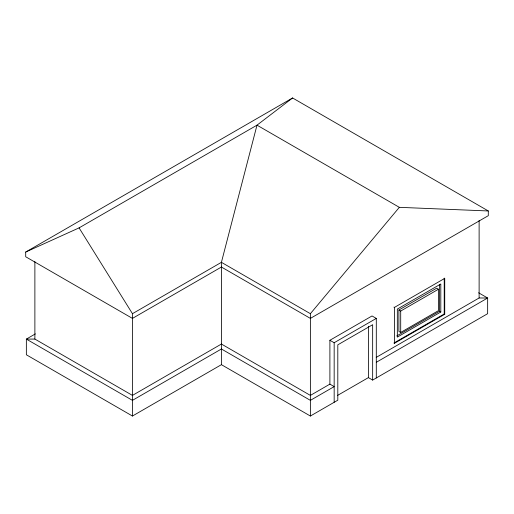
<?xml version="1.0" encoding="UTF-8"?>
<svg xmlns="http://www.w3.org/2000/svg" width="514" height="514" viewBox="0 0 514 514"><rect width="100%" height="100%" fill="white"/><g stroke="black" fill="none" stroke-linecap="round" stroke-linejoin="round"><path stroke-width="0.77" d="M337.64 395.369L368.397 377.617L372.656 380.077L372.656 324.713L337.807 344.836L337.807 400.194L310.379 416.032L310.379 313.688L399.339 207.335L488.3 210.965L488.3 215.674L310.379 318.397L221.418 267.036L132.451 318.397L25.7 256.762L25.7 252.053L292.582 97.968L488.3 210.965M292.582 97.968L257 125.159L79.079 227.882L25.7 252.053M35.389 333.882L26.355 339.099L26.355 354.776L132.451 416.032L221.418 364.67L310.379 416.032M132.451 416.032L132.451 313.688L221.418 262.326L257 125.159L399.339 207.335M329.898 384.131L310.379 395.401L221.418 344.039L132.451 395.401L34.881 339.067L26.355 339.099L132.451 400.355L221.418 348.993L310.379 400.355L334.164 386.624L329.898 384.131L329.898 340.274L372.033 315.949L376.299 318.41L376.299 377.97M393.917 307.121L394.424 307.417L444.732 278.37L444.732 314.272L394.424 343.313L393.917 343.018L444.224 313.977L444.732 314.272M329.898 340.274L334.164 342.735L376.299 318.41M398.896 309.993L436.649 288.2L438.455 289.241L438.455 310.649L400.702 332.442L398.896 331.401L398.896 309.993L400.702 311.041L438.455 289.241M396.724 335.957L439.509 311.259L440.806 312.004L440.806 283.991L397.335 309.094L397.335 337.107L440.806 312.004M376.209 357.397L479.119 297.979L487.645 298.011L487.645 313.688L372.656 380.077M376.299 362.299L487.645 298.011L478.618 292.8M310.379 313.688L221.418 262.326L221.418 267.036M79.079 227.882L132.451 313.688M479.119 220.467L479.119 297.979M444.224 278.08L444.224 313.977M439.509 284.846L439.509 311.259M400.702 311.041L400.702 332.442M394.424 307.417L394.424 343.313M368.397 326.268L368.397 377.617M334.164 342.735L334.164 402.301M221.418 267.325L221.418 364.67M34.881 261.555L34.881 339.067"/></g></svg>
